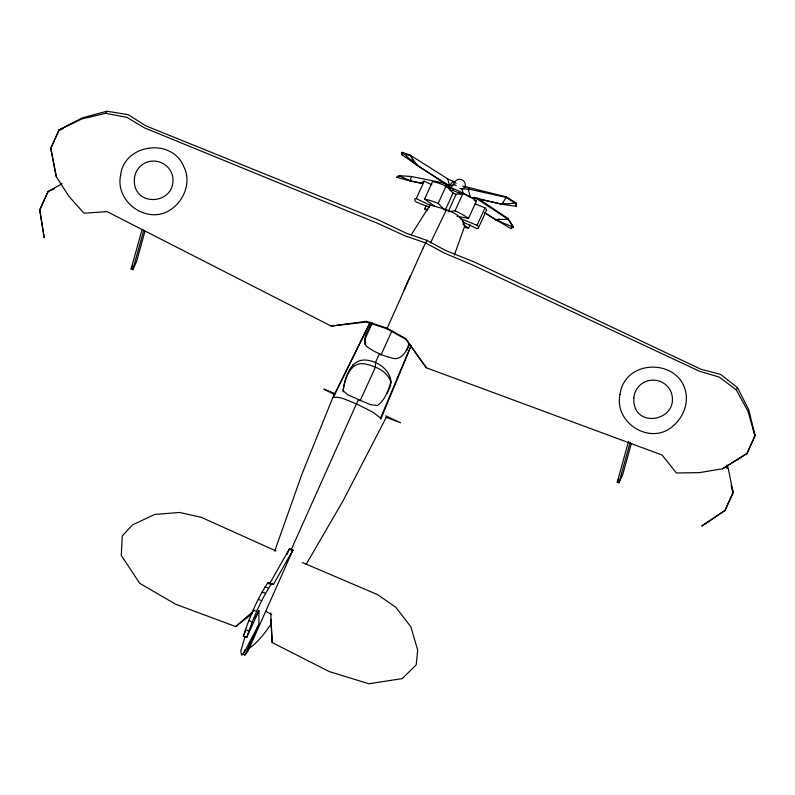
<?xml version="1.0" encoding="UTF-8"?>
<svg xmlns="http://www.w3.org/2000/svg" width="795" height="795" viewBox="0 0 795 795"><rect width="100%" height="100%" fill="white"/><g stroke="black" fill="none" stroke-linecap="round" stroke-linejoin="round"><path stroke-width="1.19" d="M50.761 148.466L59.118 129.794L82.601 117.769L106.937 111.23L128.333 114.699L145.664 125.759L379.016 220.215L406.444 233.303L426.905 240.368L445.935 250.624L474.217 261.962L700.673 369.128L720.787 374.485L737.561 387.751L748.801 409.892L755.041 435.749L746.903 453.716L722.486 468.782L699.381 472.637L676.376 472.975L662.096 455.018L426.368 367.807L405.818 339.326L386.936 328.772L366.316 322.005L331.167 326.059L107.087 211.649L83.932 213.189L68.758 196.117L56.286 176.649L50.761 148.466L59.118 129.794M241.491 653.579L244.88 655.07L258.912 624.323L258.912 610.739L254.857 618.331M286.975 554.582L289.509 548.679L292.898 550.16L248.09 650.916L244.88 655.07M366.316 322.005L366.316 321.329L331.167 326.059M366.316 321.329L386.927 328.097L386.927 328.762L423.159 247.921M364.766 344.175L365.094 338.859L372.428 322.76M343.082 391.846C344.444 379.324 350.605 359.251 367.161 364.478C377.049 366.793 388.745 372.298 391.041 383.19C390.981 370.669 378.738 361.636 367.161 360.215C350.605 357.81 344.891 377.814 343.013 390.474L347.385 394.598L358.595 399.597M391.041 381.431C388.397 390.097 385.178 400.123 377.387 405.549L370.351 404.665L358.475 399.537M411.353 176.5L410.26 180.912L396.665 177.345L399.01 175.685L411.353 176.5L445.16 183.307M144.919 231.434L136.621 261.356L132.825 269.664L131.135 268.919L142.096 229.427M132.825 269.664L143.786 230.162M631.379 443.401L622.743 474.516L618.947 482.823L617.258 482.088L628.547 441.394M618.947 482.823L630.246 442.129M48.097 191.446L39.75 210.099L44.192 237.794L39.75 209.791L48.097 191.446L62.129 183.734M733.358 491.926L725 510.271L701.677 526.101L725 510.589L733.139 492.622L727.991 467.251L726.998 465.085M258.912 610.739L246.708 637.491L243.32 636.01C249.441 617.626 256.974 599.38 267.597 583.113L269.038 582.437L273.391 584.534L292.898 550.16M246.708 637.491C252.84 619.106 260.372 600.871 270.986 584.603L272.427 583.928M429.121 207.525L430.135 205.08C441.543 208.429 463.028 212.106 464.519 226.615L454.333 255.086M245.009 636.745L240.786 650.986L241.591 655.12L243.191 654.325L258.912 624.323M274.712 551.044L301.951 474.138L332.568 398.136L370.063 322.502M243.191 654.325L244.949 649.823M409.077 343.549C406.98 350.227 403.174 357.969 395.324 358.744C384.84 356.647 374.564 352.523 366.088 345.924C361.914 338.143 368.522 330.144 371.404 323.227M406.96 350.237L409.077 345M380.775 419.273L411.075 345.904M410.995 345.587L380.507 418.12L373.153 412.327L356.458 403.85L291.02 550.08M388.646 389.987L390.762 384.969M746.903 453.716L755.25 435.054M403.989 289.897L410.508 275.458M131.135 268.919L132.556 265.808M429.211 207.207L416.083 201.94A22.359 4.035 24.5 0 1 416.242 198.621L424.202 181.171L431.814 184.788M434.388 205.965L424.57 199.098L432.53 181.648A22.359 4.035 24.5 0 1 446.134 185.951L453.041 193.006L445.081 210.456M427.352 210.665A22.359 4.035 24.5 0 1 424.639 208.846L426.14 205.567M444.216 209.572L438.174 203.401L446.134 185.951M243.32 636.01L245.347 631.548M379.444 353.775L375.459 362.47L375.469 367.101L360.065 400.809M380.944 355.087L392.015 330.839M463.008 193.324L456.091 194.348L448.132 211.798L455.048 210.774L463.008 193.324A22.359 4.035 24.5 0 1 476.463 200.936L468.503 218.386L457.006 216.359M464.777 227.271A22.359 4.035 24.5 0 0 468.573 228.135L470.074 224.866M462.779 221.894L476.901 228.602A22.359 4.035 24.5 0 0 477.06 225.293L485.02 207.843L475.172 203.888M478.332 228.125L486.292 210.675A22.359 4.035 24.5 0 0 485.02 207.843M617.258 482.088L618.679 478.968M387.205 393.128L388.218 390.991M423.149 247.911L426.925 240.378M430.512 242.843L446.283 210.119M358.545 399.577L356.448 403.84C348.995 401.405 341.303 396.258 333.304 397.421L370.231 322.343M386.102 417.614L343.231 500.532L306.115 564.41M473.472 197.438L502.062 204.285L506.355 196.892L516.263 203.063L516.362 206.322L502.062 204.285L470.411 197.259L463.078 193.115L461.965 188.971L459.908 188.514M269.038 582.437L270.002 583.043L289.509 548.679M516.263 203.063L502.062 204.285L503.295 202.168M58.83 130.191L81.696 118.982L105.616 113.337L106.937 111.23M754.962 435.451L747.896 411.104L736.24 389.868L737.561 387.751M411.303 234.704L429.817 205.458M271.304 623.757C264.785 633.049 257.868 642.757 248.209 648.988M456.28 185.782L454.223 184.43L453.1 181.29L447.853 178.955L409.763 154.876L402.141 152.342L401.465 152.898L402.24 155.075L448.837 186.298L453.1 181.29L456.191 183.307M484.93 212.941L510.788 228.592L513.133 226.406L507.955 218.506L477.487 198.064M275.865 550.905L201.214 517.297L179.561 512.467L154.687 514.435L132.387 524.978L122.271 535.969L121.267 555.397L139.691 583.292L175.645 604.22L235.678 626.559L254.231 610.441M448.837 186.298L450.497 187.531L454.223 184.43L449.513 185.742L417.186 165.569L410.707 160.352M235.678 626.559L252.293 613.66M746.903 453.398L722.486 468.782M446.959 187.56L450.02 185.464M454.094 182.671C458.159 176.013 467.261 179.988 464.986 187.481M510.788 228.592L513.212 227.132L513.133 226.406M506.355 196.892L465.691 186.785L461.965 188.971L468.185 188.962L505.68 197.289L515.587 203.46L516.362 206.322M469.447 188.216L468.185 188.962L470.411 197.259M47.809 191.853L54.318 188.654M444.803 185.752L446.79 184.897M59.893 130.082L62.845 128.81M396.665 177.345L399.1 176.579M447.505 185.543L445.24 186.149L447.426 185.702M484.9 212.712L495.136 219.629L499.797 219.221M502.062 204.285L505.61 203.977M495.136 219.629L508.035 219.231L513.212 227.132L495.136 219.629L500.761 221.745M474.168 200.529L476.463 200.936M424.639 208.846L428.088 209.453M105.616 113.337L126.802 117.312L144.332 127.816L377.367 223.216L405.062 235.847L425.524 242.902L444.554 253.158L472.568 264.964L699.352 371.185L719.246 377.088L736.24 389.868M422.403 183.267L410.26 180.912L403.562 178.309M462.601 186.1L465.691 186.785M421.986 183.516L410.26 180.912L399.01 175.685M458.963 192.201L462.054 192.887M403.641 153.624L409.087 155.442L409.763 154.876L417.186 165.569L402.141 152.342L402.24 155.075M385.953 417.325L400.601 422.761L385.754 415.795M460.653 218.705L477.06 225.293M334.844 393.585L323.873 389.113L334.844 394.688M302.329 562.512L377.605 594.65L395.761 607.271L410.836 626.758L417.683 650.081L416.202 664.858L402.24 678.602L368.85 683.77L329.2 671.546L272.198 642.569L270.787 619.394M289.509 548.967L292.898 550.448M270.002 583.043L273.391 584.534M267.597 583.113L270.986 584.603M265.033 586.789L268.432 588.28M262.151 591.947L265.54 593.438M258.305 599.281L261.704 600.772M253.347 609.934L256.735 611.415M248.865 620.458L252.254 621.948M245.337 629.57L248.726 631.061M416.242 198.621L430.363 205.339M265.749 611.206L271.741 614.644M386.936 328.097L405.818 338.65L426.368 367.807M474.595 197.329L508.035 219.231L507.955 218.506M450.497 187.531L453.587 189.548M462.69 224.021L468.573 228.135M412.029 159.119L417.186 165.569M725.994 466.307L727.087 468.484M753.193 429.956L755.041 435.749M731.122 485.427L733.069 492.334M731.887 488.08L733.139 492.622M447.853 178.955L449.513 185.742M56.286 176.649L50.761 148.138M449.91 187.63L450.149 190.094M270.747 612.836L272.198 642.569M405.818 338.65L405.818 339.326M352.841 364.686L352.841 366.445M447.645 187.332A10.484 1.888 24.5 0 1 464.111 194.149M453.229 193.086A12.79 2.305 24.5 0 1 456.28 194.427M450.854 190.403A5.754 1.034 24.5 0 1 455.446 191.446A5.754 1.034 24.5 0 1 460.931 194.566M424.57 199.098A22.359 4.035 24.5 0 1 438.174 203.401M422.721 182.79A22.359 4.035 24.5 0 1 424.202 181.171M455.048 210.774A22.359 4.035 24.5 0 1 468.503 218.386M120.621 175.198C114.52 203.58 150.682 226.972 173.27 207.694C185.106 198.253 190.979 180.892 183.923 166.87C172.277 137.326 124.02 143.746 120.621 175.198M134.464 178.06C131.582 207.664 175.069 205.667 172.922 178.209A19.398 18.971 10.9 0 0 146.707 162.26C140.089 164.684 135.16 171.084 134.464 178.06M620.011 394.409C613.819 422.851 650.211 445.776 672.59 426.428C681.573 418.885 687.287 407.428 686.274 395.552C682.647 358.585 625.009 357.124 620.011 394.409M633.824 397.967C632.283 430.642 681.017 420.863 671.139 392.213A19.398 18.861 -5 0 0 641.654 383.747C637.292 387.175 634.092 392.362 633.824 397.967"/></g></svg>
